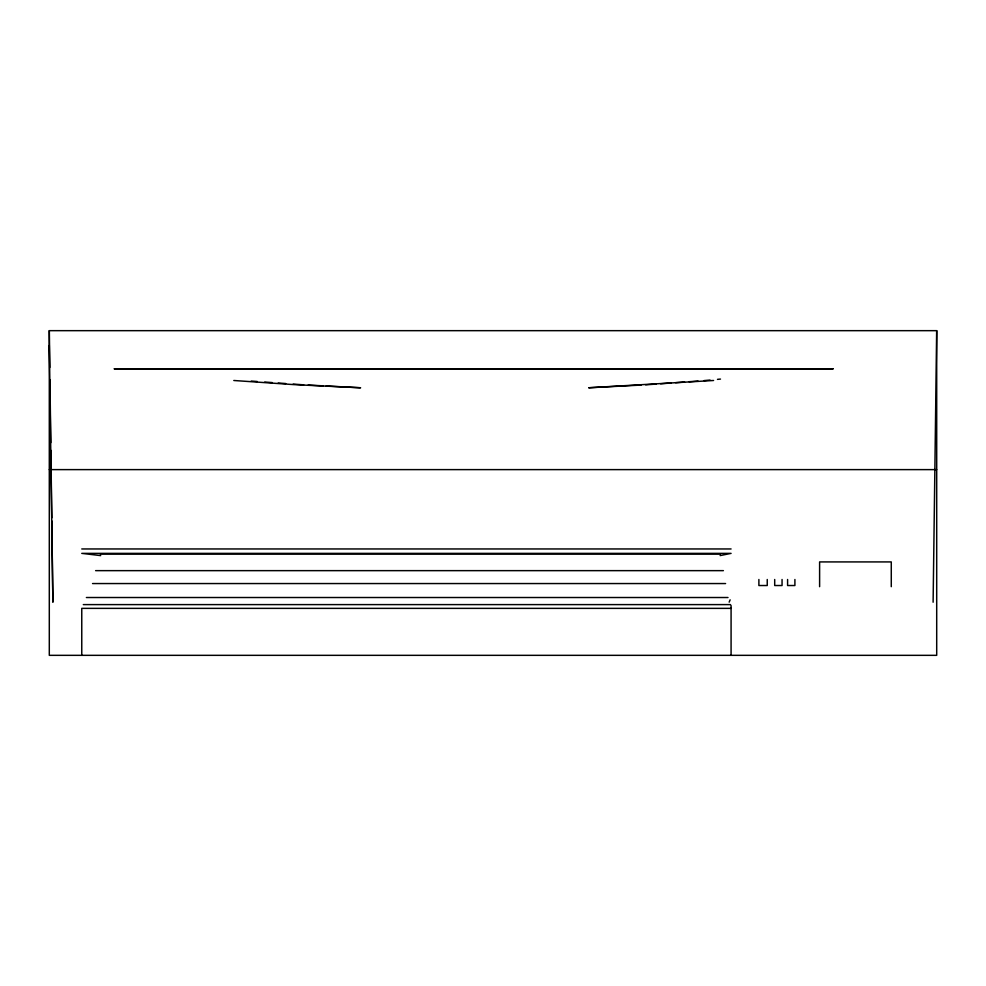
<?xml version="1.0" encoding="UTF-8"?>
<svg xmlns="http://www.w3.org/2000/svg" width="986" height="986" viewBox="0 0 986 986"><rect width="100%" height="100%" fill="white"/><g stroke="black" fill="none" stroke-linecap="round" stroke-linejoin="round"><path stroke-width="1.48" d="M933.113 602.224L936.7 330.667L49.3 330.667L49.3 655.333L936.7 655.333L936.7 330.667M729.159 602.15L730.121 599.833M720.125 555.574L731.082 553.38L81.764 553.38L100.683 555.599M704.029 380.608L710.019 380.054M717.488 379.363L720.483 379.08M645.645 384.836L656.121 384.084M660.62 383.764L671.096 383.012M675.583 382.679L684.567 382.038M689.066 381.718L698.051 381.064M713.568 380.497L588.679 387.769L641.147 385.07M49.3 469.619L936.7 469.619M81.764 548.955L731.082 548.955M100.227 554.058L720.31 554.058M95.617 570.647L723.391 570.647M92.548 583.552L725.585 583.552M86.386 597.516L728.001 597.516M83.305 604.603L730.552 604.603M731.082 608.362L81.764 608.362L81.764 655.333M308.15 385.07L323.149 385.846M326.144 385.994L360.617 387.769L293.692 384.602L233.805 380.497M251.257 381.064L257.247 381.496M264.729 382.038L272.222 382.58M278.2 383.012L285.693 383.542M293.175 384.084L303.663 384.836M49.3 345.457L52.887 602.224L51.814 520.916M49.3 330.667L49.781 367.495M49.953 379.77L50.779 442.665M50.878 450.343L51.777 517.847M891.27 586.682L891.27 561.921L819.612 561.921L819.612 586.682M794.901 579.497L794.901 585.524L787.592 585.524L787.592 579.497M782.058 579.497L782.058 585.524L774.7 585.524L774.7 579.497M767.244 579.497L767.244 585.524L758.887 585.524L758.887 579.497M731.082 605.564L731.082 655.333M833.047 368.813L114.327 368.813L833.047 368.813"/></g></svg>
